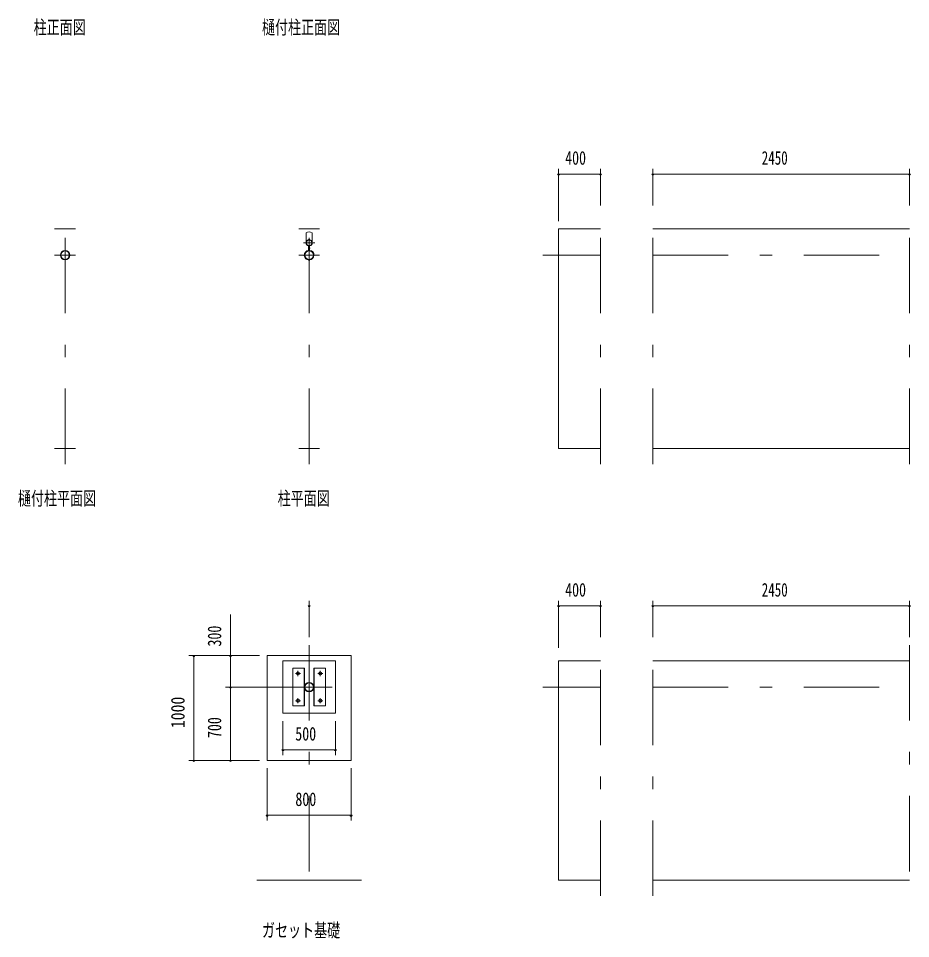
# Model space of a CAD drawing. Units: millimetres, scale not verified. Extents: x -25414 to 25419, y -10500 to 10500.
# Drawn here: x -25414 to -16897, y -8113 to 676 of the extents above; entities that cross this region are included whole.
import ezdxf
from ezdxf.enums import TextEntityAlignment as Align

# ---------------------------------------------------------------- set-up
doc = ezdxf.new("R2010")
doc.units = ezdxf.units.MM
doc.header["$LTSCALE"] = 60
doc.linetypes.add('USER3', pattern=[24, 12, -5, 2, -5])
for name, color, linetype, lineweight in [('0-2_1-05BOLD', 7, 'Continuous', 18), ('0-3_1-25CENTER', 3, 'USER3', 18), ('0-5_1-55DIM', 3, 'Continuous', 18)]:
    doc.layers.add(name, color=color, linetype=linetype, lineweight=lineweight)
doc.styles.add('ＭＳ ゴシック', font='')
doc.styles.get('ＭＳ ゴシック').set_extended_font_data('MS Gothic')

msp = doc.modelspace()

# ---------------------------------------------------------------- linework, layer by layer
at = {"layer": '0-2_1-05BOLD'}
for p, q in [((-25068.49, -1335.33), (-24868.49, -1335.33)), ((-22738.76, -1335.33), (-22538.75, -1335.33)), ((-22666.25, -1457.81), (-22666.25, -1373.23)), ((-22611.26, -1457.81), (-22611.26, -1373.23)), ((-19357.3, -1335.33), (-16907.3, -1335.33)), ((-22643.36, -1496.06), (-22643.36, -1539.41)), ((-22641.76, -1494.67), (-22641.76, -1540.88)), ((-22635.76, -1494.67), (-22635.76, -1540.88)), ((-22634.16, -1496.06), (-22634.16, -1539.41)), ((-24868.49, -3430.33), (-25068.49, -3430.33)), ((-22538.75, -3430.33), (-22738.76, -3430.33)), ((-16907.3, -3430.33), (-19357.3, -3430.33)), ((-23038.76, -5410.33), (-22238.76, -5410.33)), ((-23038.76, -6410.33), (-23038.76, -5410.33)), ((-22888.76, -5460.33), (-22388.76, -5460.33)), ((-22888.76, -5960.33), (-22888.76, -5460.33)), ((-22687.81, -5890.33), (-22687.81, -5530.33)), ((-22683.31, -5890.33), (-22683.31, -5530.33)), ((-22482.21, -5530.33), (-22594.2, -5530.33)), ((-22594.2, -5890.33), (-22594.2, -5530.33)), ((-22589.71, -5890.33), (-22589.71, -5530.33)), ((-22482.21, -5890.33), (-22482.21, -5530.33)), ((-22388.76, -5460.33), (-22388.76, -5960.33)), ((-20257.3, -5460.33), (-19857.3, -5460.33)), ((-20257.3, -7555.33), (-20257.3, -5460.33)), ((-19357.3, -5460.33), (-16907.3, -5460.33)), ((-22388.76, -5960.33), (-22888.76, -5960.33)), ((-22795.31, -5890.33), (-22683.31, -5890.33)), ((-22482.21, -5890.33), (-22594.2, -5890.33)), ((-22138.76, -7555.33), (-23138.76, -7555.33)), ((-19857.3, -7555.33), (-20257.3, -7555.33)), ((-16907.3, -7555.33), (-19357.3, -7555.33))]:
    msp.add_line(p, q, dxfattribs=at)
for points in [[(-19857.3, -3430.33), (-20257.3, -3430.33), (-20257.3, -1335.33), (-19857.3, -1335.33)], [(-23038.76, -6410.33), (-22238.76, -6410.33), (-22238.76, -5410.33)], [(-22795.31, -5890.33), (-22795.31, -5530.33), (-22683.31, -5530.33)]]:
    msp.add_lwpolyline(points, dxfattribs=at)
for centre, radius in [((-22638.75, -1467.33), 27.5), ((-22638.75, -1435.98), 2.25), ((-24968.49, -1585.33), 44.55), ((-24968.49, -1585.33), 40.35), ((-22638.75, -1585.33), 44.55), ((-22638.75, -1585.33), 40.35), ((-22638.75, -1633.73), 2.25), ((-22745.26, -5580.33), 14.5), ((-22532.26, -5580.33), 14.5), ((-22638.75, -5710.33), 44.55), ((-22638.75, -5710.33), 40.35), ((-22745.26, -5840.33), 14.5), ((-22532.26, -5840.33), 14.5)]:
    msp.add_circle(centre, radius, dxfattribs=at)
for centre, radius, start, end in [((-22638.75, -1408.73), 44.9, 52.23546, 127.76454), ((-22638.75, -1467.33), 29.1, 90, 260.90512), ((-22638.75, -1484.73), 44.9, 109.58864, 127.76454), ((-22638.75, -1435.98), 3.85, 270, 218.65778), ((-22638.75, -1467.33), 29.1, 279.09488, 84.06984), ((-22638.75, -1484.73), 44.9, 52.23546, 70.41136), ((-22638.75, -1585.33), 46.15, 95.72713, 270.00108), ((-22638.75, -1585.33), 46.15, 273.78915, 84.28163), ((-22638.75, -1633.73), 3.85, 142.09248, 90)]:
    msp.add_arc(centre, radius, start, end, dxfattribs=at)
at = {"layer": '0-3_1-25CENTER'}
for p, q in [((-24968.49, -3580.33), (-24968.49, -1185.33)), ((-22638.75, -3580.33), (-22638.75, -1185.33)), ((-19857.3, -3580.33), (-19857.3, -1185.33)), ((-19357.3, -3580.33), (-19357.3, -1185.33)), ((-16907.3, -3580.33), (-16907.3, -1185.33)), ((-22693.75, -1467.33), (-22583.75, -1467.33)), ((-22627.99, -1517.8), (-22649.52, -1517.8)), ((-25068.49, -1585.33), (-24868.49, -1585.33)), ((-22738.76, -1585.33), (-22538.75, -1585.33)), ((-20407.3, -1585.33), (-19857.3, -1585.33)), ((-19357.3, -1585.33), (-16907.3, -1585.33)), ((-22638.75, -5310.33), (-22638.75, -7705.33)), ((-19857.3, -7705.33), (-19857.3, -5310.33)), ((-19357.3, -7705.33), (-19357.3, -5310.33)), ((-16907.3, -5310.33), (-16907.3, -7705.33)), ((-22770.26, -5580.33), (-22720.25, -5580.33)), ((-22745.26, -5605.33), (-22745.26, -5555.33)), ((-22507.26, -5580.33), (-22557.25, -5580.33)), ((-22532.26, -5605.33), (-22532.26, -5555.33)), ((-23138.76, -5710.33), (-22138.76, -5710.33)), ((-20407.3, -5710.33), (-19857.3, -5710.33)), ((-19357.3, -5710.33), (-16907.3, -5710.33)), ((-22770.26, -5840.33), (-22720.25, -5840.33)), ((-22745.26, -5865.33), (-22745.26, -5815.33)), ((-22507.26, -5840.33), (-22557.25, -5840.33)), ((-22532.26, -5865.33), (-22532.26, -5815.33))]:
    msp.add_line(p, q, dxfattribs=at)
at = {"layer": '0-5_1-55DIM'}
for p, q in [((-20257.3, -1260.33), (-20257.3, -760.33)), ((-19857.3, -1110.33), (-19857.3, -760.33)), ((-19357.3, -1110.33), (-19357.3, -760.33)), ((-16907.3, -1110.33), (-16907.3, -760.33)), ((-20247.3, -810.33), (-20267.3, -810.33)), ((-20257.3, -810.33), (-19857.3, -810.33)), ((-19847.3, -810.33), (-19867.3, -810.33)), ((-19347.3, -810.33), (-19367.3, -810.33)), ((-19357.3, -810.33), (-16907.3, -810.33)), ((-16897.3, -810.33), (-16917.3, -810.33)), ((-22638.75, -5235.33), (-22638.75, -4885.33)), ((-20257.3, -4885.33), (-20257.3, -5335.33)), ((-19857.3, -5235.33), (-19857.3, -4885.33)), ((-19357.3, -5235.33), (-19357.3, -4885.33)), ((-16907.3, -5235.33), (-16907.3, -4885.33)), ((-22628.75, -4935.33), (-22648.75, -4935.33)), ((-20247.3, -4935.33), (-20267.3, -4935.33)), ((-20257.3, -4935.33), (-19857.3, -4935.33)), ((-19847.3, -4935.33), (-19867.3, -4935.33)), ((-19347.3, -4935.33), (-19367.3, -4935.33)), ((-19357.3, -4935.33), (-16907.3, -4935.33)), ((-16897.3, -4935.33), (-16917.3, -4935.33)), ((-23388.76, -5017.83), (-23388.76, -6410.33)), ((-23113.76, -5410.33), (-23788.76, -5410.33)), ((-23728.75, -5410.33), (-23748.75, -5410.33)), ((-23738.75, -5410.33), (-23738.75, -6410.33)), ((-23378.76, -5410.33), (-23398.76, -5410.33)), ((-23113.75, -5710.33), (-23438.76, -5710.33)), ((-23378.76, -5710.33), (-23398.76, -5710.33)), ((-22888.76, -6035.33), (-22888.76, -6360.33)), ((-22388.76, -6035.33), (-22388.76, -6360.33)), ((-22878.76, -6310.33), (-22898.76, -6310.33)), ((-22888.76, -6310.33), (-22388.76, -6310.33)), ((-22378.76, -6310.33), (-22398.76, -6310.33)), ((-23113.76, -6410.33), (-23788.76, -6410.33)), ((-23728.75, -6410.33), (-23748.75, -6410.33)), ((-23378.76, -6410.33), (-23398.76, -6410.33)), ((-23038.76, -6485.33), (-23038.76, -6985.33)), ((-22238.76, -6485.33), (-22238.76, -6985.33)), ((-23028.76, -6935.33), (-23048.76, -6935.33)), ((-23038.76, -6935.33), (-22238.76, -6935.33)), ((-22228.76, -6935.33), (-22248.76, -6935.33))]:
    msp.add_line(p, q, dxfattribs=at)
for centre in [(-20257.3, -810.33), (-19857.3, -810.33), (-19357.3, -810.33), (-16907.3, -810.33), (-22638.75, -4935.33), (-20257.3, -4935.33), (-19857.3, -4935.33), (-19357.3, -4935.33), (-16907.3, -4935.33), (-23738.75, -5410.33), (-23388.76, -5410.33), (-23388.76, -5710.33), (-22888.76, -6310.33), (-22388.76, -6310.33), (-23738.75, -6410.33), (-23388.76, -6410.33), (-23038.76, -6935.33), (-22238.76, -6935.33)]:
    msp.add_arc(centre, 10, 180, 0, dxfattribs=at)

# ---------------------------------------------------------------- texts
at = {"layer": '0-5_1-55DIM', "color": 7, "style": 'ＭＳ ゴシック'}
for s, width, p in [('柱正面図', 0.7, (-25268.49, 487.43)), ('樋付柱正面図', 0.7, (-23088.75, 487.43)), ('400', 0.75, (-20194.93, -760.33)), ('2450', 0.7, (-18318.31, -760.33)), ('樋付柱平面図', 0.7, (-25418.49, -4012.56)), ('柱平面図', 0.7, (-22938.76, -4012.56)), ('400', 0.75, (-20194.93, -4885.33)), ('2450', 0.7, (-18318.31, -4885.33)), ('500', 0.75, (-22771.2, -6260.33)), ('800', 0.75, (-22770.16, -6885.33)), ('ガセット基礎', 0.7, (-23088.76, -8137.56))]:
    msp.add_text(s, height=130.2, dxfattribs=dict(at, width=width)).set_placement(p, align=Align.BOTTOM_LEFT)
for s, width, p in [('300', 0.75, (-23438.76, -5323.18)), ('1000', 0.85, (-23788.76, -6103.13)), ('700', 0.75, (-23438.76, -6197.33))]:
    msp.add_text(s, height=130.2, rotation=90, dxfattribs=dict(at, width=width)).set_placement(p, align=Align.BOTTOM_LEFT)

doc.saveas('drawing.dxf')
